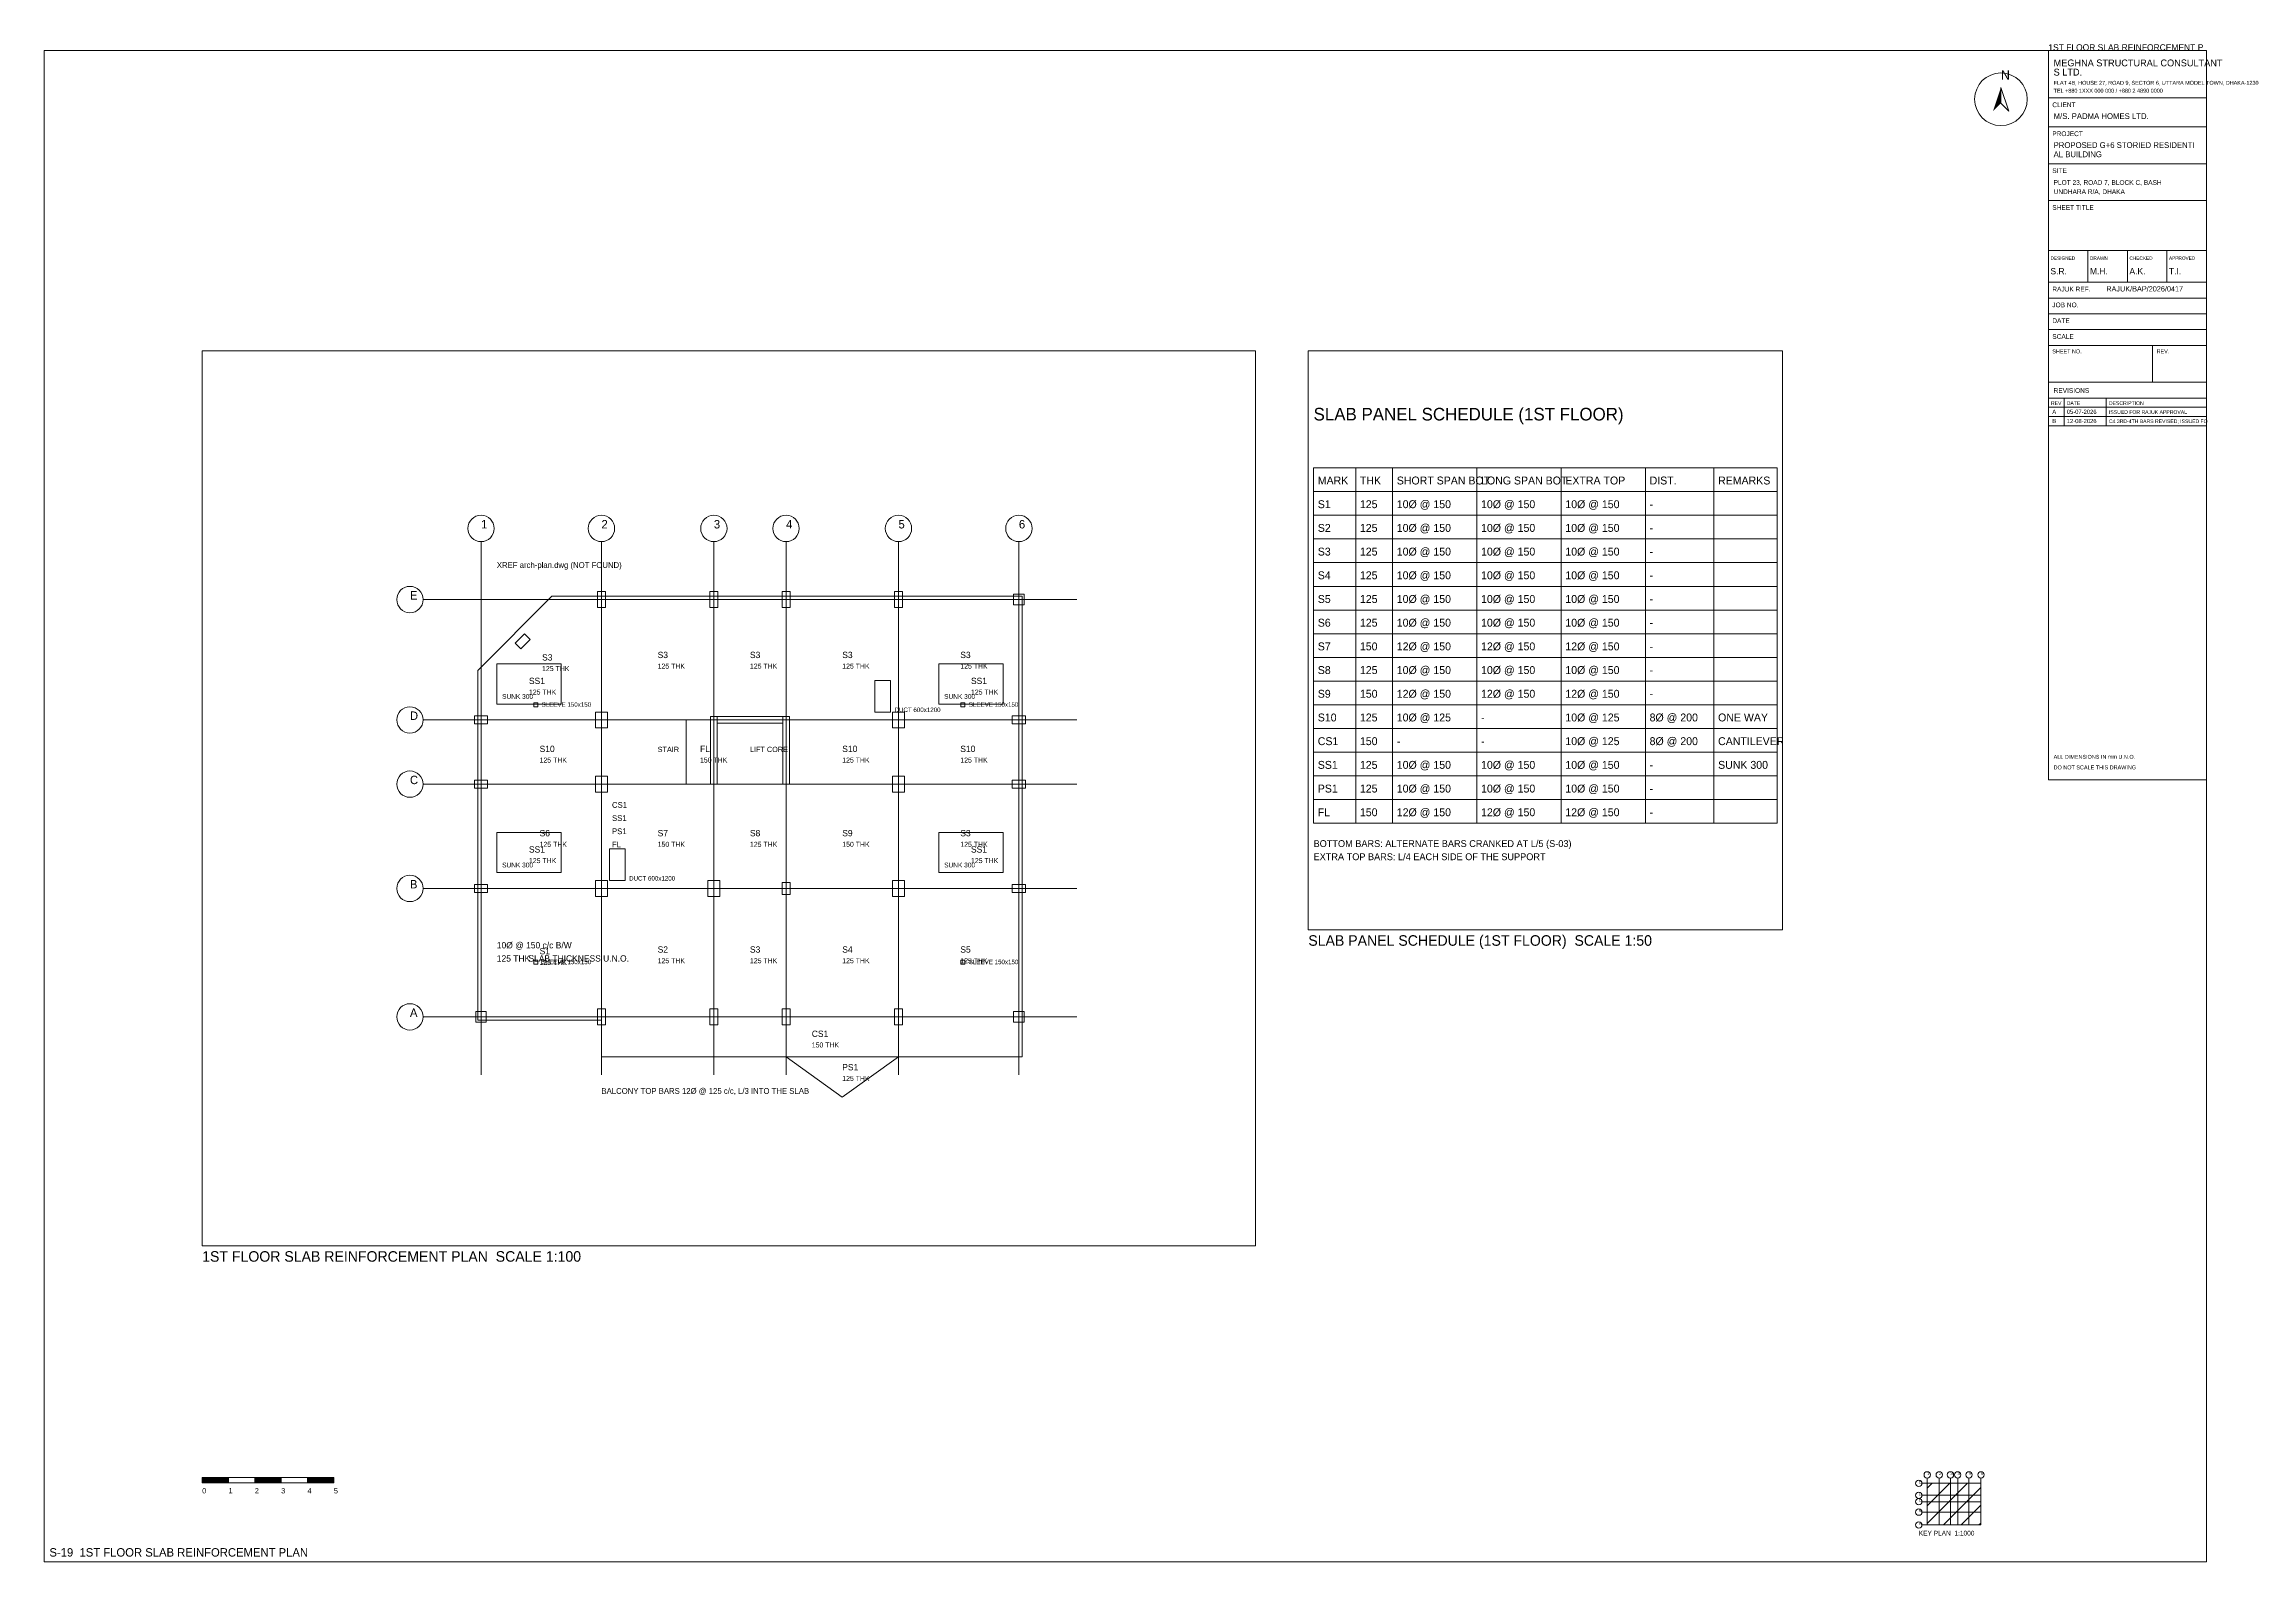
# Paper-space layout 'S-19 1ST FLOOR SLAB REINFORCEMENT PLAN' of a CAD drawing. Extents: x 10 to 848, y 10 to 586.
# The model-space entities are those that its viewports show. They can reach past a viewport. Long polylines and large blocks are cut down to what shows.
import ezdxf

# ---------------------------------------------------------------- set-up
doc = ezdxf.new("R2010")
doc.units = 0
doc.layers.get('0').update_dxf_attribs({"lineweight": 0, "plot": 0})
for name, color, linetype, lineweight, plot in [('Arrow', 7, 'Continuous', 0, False), ('Column', 1, 'Continuous', 0, False), ('Grid', 8, 'Continuous', 0, False), ('Grid Circle', 8, 'Continuous', 0, False), ('Grid text', 7, 'Continuous', 0, False), ('Hatch', 9, 'Continuous', 0, False), ('Sheet', 7, 'Continuous', 0, False), ('Slab', 5, 'Continuous', 0, False), ('Text-1', 7, 'Continuous', 0, False), ('Text-2', 7, 'Continuous', 0, False), ('TITLE', 7, 'Continuous', 0, False), ('Wall', 1, 'Continuous', 0, False)]:
    doc.layers.add(name, color=color, linetype=linetype, lineweight=lineweight, plot=plot)

# ---------------------------------------------------------------- blocks, each defined once
blk = doc.blocks.new('TITLE_BLOCK')
at = {"layer": 'TITLE'}
for p, q in [((0, -18), (60, -18)), ((0, -29), (60, -29)), ((0, -43), (60, -43)), ((0, -57), (60, -57)), ((0, -76), (60, -76)), ((0, -76), (0, -88)), ((15, -76), (15, -88)), ((30, -76), (30, -88)), ((45, -76), (45, -88)), ((0, -88), (60, -88)), ((0, -94), (60, -94)), ((0, -100), (60, -100)), ((0, -106), (60, -106)), ((0, -112), (60, -112)), ((39.6, -112), (39.6, -126)), ((0, -126), (60, -126)), ((0, -132), (60, -132)), ((0, -132), (60, -132)), ((6, -132), (6, -142.5)), ((22, -132), (22, -142.5)), ((0, -135.5), (60, -135.5)), ((0, -139), (60, -139)), ((0, -142.5), (60, -142.5))]:
    blk.add_line(p, q, dxfattribs=at)
blk.add_lwpolyline([(0, -277), (60, -277), (60, 0), (0, 0)], close=True, dxfattribs=at)
at = {"layer": 'Text-1'}
for tag, height in [('JOBNO', 2), ('SCALE', 2), ('SHEETTITLE', 2.4), ('SHEETTITLE2', 2.4), ('DATE', 2), ('SHEETNO', 4.5), ('REV', 4.5)]:
    blk.add_attdef(tag, (0, 0), '', height=height, dxfattribs=at)
at = {"layer": 'TITLE'}
for s, height, p in [('S LTD.', 2.6, (2, -9.5)), ('MEGHNA STRUCTURAL CONSULTANT', 2.6, (2, -6)), ('TEL +880 1XXX 000 000 / +880 2 4890 0000', 1.5, (2, -16)), ('FLAT 4B, HOUSE 27, ROAD 9, SECTOR 6, UTTARA MODEL TOWN, DHAKA-1230', 1.5, (2, -13)), ('CLIENT', 1.8, (1.5, -21.5)), ('M/S. PADMA HOMES LTD.', 2.2, (2, -26)), ('PROJECT', 1.8, (1.5, -32.5)), ('AL BUILDING', 2.2, (2, -40.5)), ('PROPOSED G+6 STORIED RESIDENTI', 2.2, (2, -37)), ('SITE', 1.8, (1.5, -46.5)), ('PLOT 23, ROAD 7, BLOCK C, BASH', 1.8, (2, -51)), ('SHEET TITLE', 1.8, (1.5, -60.5)), ('UNDHARA R/A, DHAKA', 1.8, (2, -54.5)), ('DESIGNED', 1.3, (0.8, -79.5)), ('S.R.', 2.4, (0.8, -85)), ('DRAWN', 1.3, (15.8, -79.5)), ('M.H.', 2.4, (15.8, -85)), ('A.K.', 2.4, (30.8, -85)), ('CHECKED', 1.3, (30.8, -79.5)), ('APPROVED', 1.3, (45.8, -79.5)), ('T.I.', 2.4, (45.8, -85)), ('RAJUK REF.', 1.8, (1.5, -91.5)), ('RAJUK/BAP/2026/0417', 2, (22, -91.5)), ('JOB NO.', 1.8, (1.5, -97.5)), ('SCALE', 1.8, (1.5, -109.5)), ('DATE', 1.8, (1.5, -103.5)), ('SHEET NO.', 1.5, (1.5, -115)), ('REV.', 1.5, (41.1, -115)), ('REV', 1.4, (1, -134.6)), ('REVISIONS', 1.8, (2, -130)), ('DATE', 1.4, (7, -134.6)), ('DESCRIPTION', 1.4, (23, -134.6)), ('ALL DIMENSIONS IN mm U.N.O.', 1.5, (2, -269)), ('DO NOT SCALE THIS DRAWING', 1.5, (2, -273))]:
    blk.add_text(s, height=height, dxfattribs=at).set_placement(p)
blk = doc.blocks.new('NORTH_ARROW')
at = {"layer": 'Arrow'}
blk.add_lwpolyline([(0, 0), (3, -9), (0, -6)], close=True, dxfattribs=at)
blk.add_circle((0, -4.5), 10, dxfattribs=at)
blk.add_solid([(0, 0), (-3, -9), (0, -6)], dxfattribs=at)
at = {"layer": 'Text-1'}
blk.add_text('N', height=3.5, dxfattribs=at).set_placement((0, 3))
blk = doc.blocks.new('KEY_PLAN')
at = {"layer": 'Grid'}
for p, q in [((0, 0), (0, 17.8496)), ((4.572, 0), (4.572, 17.8496)), ((8.8392, 0), (8.8392, 17.8496)), ((11.5824, 0), (11.5824, 17.8496)), ((15.8496, 0), (15.8496, 17.8496)), ((20.4216, 0), (20.4216, 17.8496)), ((-2, 15.8496), (20.4216, 15.8496)), ((-2, 11.2776), (20.4216, 11.2776)), ((-2, 8.8392), (20.4216, 8.8392)), ((-2, 4.8768), (20.4216, 4.8768)), ((-2, 0), (20.4216, 0))]:
    blk.add_line(p, q, dxfattribs=at)
at = {"layer": 'Grid Circle'}
for centre in [(-3.2, 15.8496), (0, 19.0496), (4.572, 19.0496), (8.8392, 19.0496), (11.5824, 19.0496), (15.8496, 19.0496), (20.4216, 19.0496), (-3.2, 11.2776), (-3.2, 8.8392), (-3.2, 4.8768), (-3.2, 0)]:
    blk.add_circle(centre, 1.2, dxfattribs=at)
at = {"layer": 'Sheet'}
blk.add_lwpolyline([(0, 0), (20.4216, 0), (20.4216, 15.8496), (0, 15.8496)], close=True, dxfattribs=at)
at = {"layer": 'Grid text'}
for s, p in [('E', (-3.2, 15.8496)), ('1', (0, 19.0496)), ('2', (4.572, 19.0496)), ('3', (8.8392, 19.0496)), ('4', (11.5824, 19.0496)), ('5', (15.8496, 19.0496)), ('6', (20.4216, 19.0496)), ('C', (-3.2, 8.8392)), ('D', (-3.2, 11.2776)), ('A', (-3.2, 0)), ('B', (-3.2, 4.8768))]:
    blk.add_text(s, height=1.1, dxfattribs=at).set_placement(p)
at = {"layer": 'Sheet'}
blk.add_text('KEY PLAN  1:1000', height=1.8, dxfattribs=at).set_placement((-3.2, -4))
blk = doc.blocks.new('SCALE_BAR')
at = {"layer": 'Sheet'}
h = blk.add_hatch(color=256, dxfattribs=at)
h.dxf.hatch_style = 1
h.paths.add_polyline_path([(0, 0), (10, 0), (10, 2), (0, 2)])
h = blk.add_hatch(color=256, dxfattribs=at)
h.dxf.hatch_style = 1
h.paths.add_polyline_path([(20, 0), (30, 0), (30, 2), (20, 2)])
h = blk.add_hatch(color=256, dxfattribs=at)
h.dxf.hatch_style = 1
h.paths.add_polyline_path([(40, 0), (50, 0), (50, 2), (40, 2)])
for points in [[(0, 0), (10, 0), (10, 2), (0, 2)], [(10, 0), (20, 0), (20, 2), (10, 2)], [(20, 0), (30, 0), (30, 2), (20, 2)], [(30, 0), (40, 0), (40, 2), (30, 2)], [(40, 0), (50, 0), (50, 2), (40, 2)]]:
    blk.add_lwpolyline(points, close=True, dxfattribs=at)
for s, p in [('0', (0, -4)), ('1', (10, -4)), ('2', (20, -4)), ('3', (30, -4)), ('4', (40, -4)), ('5', (50, -4))]:
    blk.add_text(s, height=2, dxfattribs=at).set_placement(p)
at = {"layer": 'Text-1'}
blk.add_attdef('UNIT', (0, 0), '', height=2, dxfattribs=at)
blk = doc.blocks.new('GRID_BUBBLE')
at = {"layer": 'Grid Circle'}
blk.add_circle((0, 0), 500, dxfattribs=at)
at = {"layer": 'Text-1'}
blk.add_attdef('GRID', (0, 0), '', height=320, dxfattribs=at)

msp = doc.modelspace()

# ---------------------------------------------------------------- linework, layer by layer
for p, q in [((1200000, -1200000), (1208800, -1200000)), ((1200000, -1200000), (1200000, -1206750)), ((1200800, -1200000), (1200800, -1206750)), ((1201500, -1200000), (1201500, -1206750)), ((1203100, -1200000), (1203100, -1206750)), ((1204700, -1200000), (1204700, -1206750)), ((1206300, -1200000), (1206300, -1206750)), ((1207600, -1200000), (1207600, -1206750)), ((1208800, -1200000), (1208800, -1206750)), ((1200000, -1200450), (1208800, -1200450)), ((1200000, -1200900), (1208800, -1200900)), ((1200000, -1201350), (1208800, -1201350)), ((1200000, -1201800), (1208800, -1201800)), ((1200000, -1202250), (1208800, -1202250)), ((1200000, -1202700), (1208800, -1202700)), ((1200000, -1203150), (1208800, -1203150)), ((1200000, -1203600), (1208800, -1203600)), ((1200000, -1204050), (1208800, -1204050)), ((1200000, -1204500), (1208800, -1204500)), ((1200000, -1204950), (1208800, -1204950)), ((1200000, -1205400), (1208800, -1205400)), ((1200000, -1205850), (1208800, -1205850)), ((1200000, -1206300), (1208800, -1206300)), ((1200000, -1206750), (1208800, -1206750))]:
    msp.add_line(p, q)
at = {"layer": 'Column'}
for points in [[(1204422, -784450), (1204722, -784450), (1204722, -783850), (1204422, -783850)], [(1208689, -784450), (1208989, -784450), (1208989, -783850), (1208689, -783850)], [(1211432, -784450), (1211732, -784450), (1211732, -783850), (1211432, -783850)], [(1215700, -784450), (1216000, -784450), (1216000, -783850), (1215700, -783850)], [(1220222, -784350), (1220622, -784350), (1220622, -783950), (1220222, -783950)], [(1201513, -786017), (1201867, -785663), (1201654, -785451), (1201301, -785805)], [(1199750, -788872), (1200250, -788872), (1200250, -788572), (1199750, -788572)], [(1204347, -789022), (1204797, -789022), (1204797, -788422), (1204347, -788422)], [(1215625, -789022), (1216075, -789022), (1216075, -788422), (1215625, -788422)], [(1220172, -788872), (1220672, -788872), (1220672, -788572), (1220172, -788572)], [(1204347, -791461), (1204797, -791461), (1204797, -790861), (1204347, -790861)], [(1215625, -791461), (1216075, -791461), (1216075, -790861), (1215625, -790861)], [(1199750, -791311), (1200250, -791311), (1200250, -791011), (1199750, -791011)], [(1220172, -791311), (1220672, -791311), (1220672, -791011), (1220172, -791011)], [(1199750, -795273), (1200250, -795273), (1200250, -794973), (1199750, -794973)], [(1204347, -795423), (1204797, -795423), (1204797, -794823), (1204347, -794823)], [(1208614, -795423), (1209064, -795423), (1209064, -794823), (1208614, -794823)], [(1211432, -795348), (1211732, -795348), (1211732, -794898), (1211432, -794898)], [(1215625, -795423), (1216075, -795423), (1216075, -794823), (1215625, -794823)], [(1220172, -795273), (1220672, -795273), (1220672, -794973), (1220172, -794973)], [(1204422, -800300), (1204722, -800300), (1204722, -799700), (1204422, -799700)], [(1208689, -800300), (1208989, -800300), (1208989, -799700), (1208689, -799700)], [(1211432, -800300), (1211732, -800300), (1211732, -799700), (1211432, -799700)], [(1215700, -800300), (1216000, -800300), (1216000, -799700), (1215700, -799700)], [(1199800, -800200), (1200200, -800200), (1200200, -799800), (1199800, -799800)], [(1220222, -800200), (1220622, -800200), (1220622, -799800), (1220222, -799800)]]:
    msp.add_lwpolyline(points, close=True, dxfattribs=at)
at = {"layer": 'Grid'}
for p, q in [((1200000, -802200), (1200000, -781950)), ((1204572, -802200), (1204572, -781950)), ((1208839, -802200), (1208839, -781950)), ((1211582, -802200), (1211582, -781950)), ((1215850, -802200), (1215850, -781950)), ((1220422, -802200), (1220422, -781950)), ((1197800, -784150), (1222622, -784150)), ((1197800, -788722), (1222622, -788722)), ((1197800, -791161), (1222622, -791161)), ((1197800, -795123), (1222622, -795123)), ((1197800, -800000), (1222622, -800000))]:
    msp.add_line(p, q, dxfattribs=at)
at = {"layer": 'Slab'}
for points in [[(1199875, -800125), (1204572, -800125), (1204572, -801524), (1220547, -801524), (1220547, -784025), (1202691, -784025), (1199875, -786842)], [(1199875, -788722), (1204572, -788722), (1204572, -784025), (1202691, -784025), (1199875, -786842)], [(1204572, -788722), (1208839, -788722), (1208839, -784025), (1204572, -784025)], [(1208839, -788722), (1211582, -788722), (1211582, -784025), (1208839, -784025)], [(1211582, -788722), (1215850, -788722), (1215850, -784025), (1211582, -784025)], [(1215850, -788722), (1220547, -788722), (1220547, -784025), (1215850, -784025)], [(1200600, -788122), (1203038, -788122), (1203038, -786598), (1200600, -786598)], [(1200600, -788122), (1203038, -788122), (1203038, -786598), (1200600, -786598)], [(1217384, -788122), (1219822, -788122), (1219822, -786598), (1217384, -786598)], [(1217384, -788122), (1219822, -788122), (1219822, -786598), (1217384, -786598)], [(1214950, -788422), (1215550, -788422), (1215550, -787222), (1214950, -787222)], [(1202000, -788222), (1202150, -788222), (1202150, -788072), (1202000, -788072)], [(1218222, -788222), (1218372, -788222), (1218372, -788072), (1218222, -788072)], [(1199875, -791161), (1204572, -791161), (1204572, -788722), (1199875, -788722)], [(1204572, -791161), (1208839, -791161), (1208839, -788722), (1204572, -788722)], [(1207791, -791161), (1208839, -791161), (1208839, -788722), (1207791, -788722)], [(1211582, -791161), (1215850, -791161), (1215850, -788722), (1211582, -788722)], [(1215850, -791161), (1220547, -791161), (1220547, -788722), (1215850, -788722)], [(1199875, -795123), (1204572, -795123), (1204572, -791161), (1199875, -791161)], [(1204572, -795123), (1208839, -795123), (1208839, -791161), (1204572, -791161)], [(1208839, -795123), (1211582, -795123), (1211582, -791161), (1208839, -791161)], [(1211582, -795123), (1215850, -795123), (1215850, -791161), (1211582, -791161)], [(1215850, -795123), (1220547, -795123), (1220547, -791161), (1215850, -791161)], [(1200600, -794523), (1203038, -794523), (1203038, -792999), (1200600, -792999)], [(1200600, -794523), (1203038, -794523), (1203038, -792999), (1200600, -792999)], [(1217384, -794523), (1219822, -794523), (1219822, -792999), (1217384, -792999)], [(1217384, -794523), (1219822, -794523), (1219822, -792999), (1217384, -792999)], [(1204872, -794823), (1205472, -794823), (1205472, -793623), (1204872, -793623)], [(1199875, -800125), (1204572, -800125), (1204572, -795123), (1199875, -795123)], [(1204572, -800000), (1208839, -800000), (1208839, -795123), (1204572, -795123)], [(1208839, -800000), (1211582, -800000), (1211582, -795123), (1208839, -795123)], [(1211582, -800000), (1215850, -800000), (1215850, -795123), (1211582, -795123)], [(1215850, -800000), (1220547, -800000), (1220547, -795123), (1215850, -795123)], [(1202000, -798000), (1202150, -798000), (1202150, -797850), (1202000, -797850)], [(1218222, -798000), (1218372, -798000), (1218372, -797850), (1218222, -797850)], [(1204572, -800000), (1204572, -801524), (1220547, -801524), (1220547, -800000)], [(1211582, -801524), (1215850, -801524), (1213716, -803048)]]:
    msp.add_lwpolyline(points, close=True, dxfattribs=at)
at = {"layer": 'Wall'}
for points in [[(1208714, -791161), (1208964, -791161), (1208964, -788597), (1208714, -788597)], [(1208964, -788847), (1211457, -788847), (1211457, -788597), (1208964, -788597)], [(1211457, -791161), (1211707, -791161), (1211707, -788597), (1211457, -788597)]]:
    msp.add_lwpolyline(points, close=True, dxfattribs=at)

# ---------------------------------------------------------------- block references
at = {"layer": 'Grid Circle'}
for p, values in [((1200000, -781450), {'GRID': '1'}), ((1204572, -781450), {'GRID': '2'}), ((1208839, -781450), {'GRID': '3'}), ((1211582, -781450), {'GRID': '4'}), ((1215850, -781450), {'GRID': '5'}), ((1220422, -781450), {'GRID': '6'}), ((1197300, -784150), {'GRID': 'E'}), ((1197300, -788722), {'GRID': 'D'}), ((1197300, -791161), {'GRID': 'C'}), ((1197300, -795123), {'GRID': 'B'}), ((1197300, -800000), {'GRID': 'A'})]:
    msp.add_blockref('GRID_BUBBLE', p, dxfattribs=at).add_auto_attribs(values)

# ---------------------------------------------------------------- texts
at = {"layer": 'Text-1'}
for s, height, p in [('S3', 240, (1202317, -786467)), ('S3', 240, (1206706, -786374)), ('S3', 240, (1210211, -786374)), ('S3', 240, (1213716, -786374)), ('S3', 240, (1218198, -786374)), ('SS1', 240, (1201819, -787360)), ('SS1', 240, (1218603, -787360)), ('S10', 240, (1202224, -789942)), ('STAIR', 200, (1206706, -789942)), ('FL', 240, (1208315, -789942)), ('LIFT CORE', 200, (1210211, -789942)), ('S10', 240, (1213716, -789942)), ('S10', 240, (1218198, -789942)), ('CS1', 220, (1204972, -792061)), ('SS1', 220, (1204972, -792561)), ('S6', 240, (1202224, -793142)), ('PS1', 220, (1204972, -793061)), ('S7', 240, (1206706, -793142)), ('S8', 240, (1210211, -793142)), ('S9', 240, (1213716, -793142)), ('S3', 240, (1218198, -793142)), ('FL', 220, (1204972, -793561)), ('SS1', 240, (1201819, -793761)), ('SS1', 240, (1218603, -793761)), ('10Ø @ 150 c/c B/W', 240, (1200600, -797400)), ('S1', 240, (1202224, -797624)), ('S2', 240, (1206706, -797562)), ('S3', 240, (1210211, -797562)), ('S4', 240, (1213716, -797562)), ('S5', 240, (1218198, -797562)), ('125 THK', 240, (1200600, -797900)), ('SLAB THICKNESS U.N.O.', 240, (1201800, -797900)), ('CS1', 240, (1212559, -800762)), ('PS1', 240, (1213716, -802032)), ('SLAB PANEL SCHEDULE (1ST FLOOR)', 240, (1200000, -1199100)), ('MARK', 150, (1200080, -1200315)), ('THK', 150, (1200880, -1200315)), ('SHORT SPAN BOT.', 150, (1201580, -1200315)), ('LONG SPAN BOT.', 150, (1203180, -1200315)), ('EXTRA TOP', 150, (1204780, -1200315)), ('DIST.', 150, (1206380, -1200315)), ('REMARKS', 150, (1207680, -1200315)), ('S1', 150, (1200080, -1200765)), ('125', 150, (1200880, -1200765)), ('10%%C @ 150', 150, (1201580, -1200765)), ('10%%C @ 150', 150, (1203180, -1200765)), ('10%%C @ 150', 150, (1204780, -1200765)), ('-', 150, (1206380, -1200765)), ('S2', 150, (1200080, -1201215)), ('125', 150, (1200880, -1201215)), ('10%%C @ 150', 150, (1201580, -1201215)), ('10%%C @ 150', 150, (1203180, -1201215)), ('10%%C @ 150', 150, (1204780, -1201215)), ('-', 150, (1206380, -1201215)), ('S3', 150, (1200080, -1201665)), ('125', 150, (1200880, -1201665)), ('10%%C @ 150', 150, (1201580, -1201665)), ('10%%C @ 150', 150, (1203180, -1201665)), ('10%%C @ 150', 150, (1204780, -1201665)), ('-', 150, (1206380, -1201665)), ('S4', 150, (1200080, -1202115)), ('125', 150, (1200880, -1202115)), ('10%%C @ 150', 150, (1201580, -1202115)), ('10%%C @ 150', 150, (1203180, -1202115)), ('10%%C @ 150', 150, (1204780, -1202115)), ('-', 150, (1206380, -1202115)), ('S5', 150, (1200080, -1202565)), ('125', 150, (1200880, -1202565)), ('10%%C @ 150', 150, (1201580, -1202565)), ('10%%C @ 150', 150, (1203180, -1202565)), ('10%%C @ 150', 150, (1204780, -1202565)), ('S6', 150, (1200080, -1203015)), ('125', 150, (1200880, -1203015)), ('10%%C @ 150', 150, (1201580, -1203015)), ('10%%C @ 150', 150, (1203180, -1203015)), ('10%%C @ 150', 150, (1204780, -1203015)), ('-', 150, (1206380, -1202565)), ('S7', 150, (1200080, -1203465)), ('150', 150, (1200880, -1203465)), ('12%%C @ 150', 150, (1201580, -1203465)), ('12%%C @ 150', 150, (1203180, -1203465)), ('12%%C @ 150', 150, (1204780, -1203465)), ('-', 150, (1206380, -1203015)), ('-', 150, (1206380, -1203465)), ('S8', 150, (1200080, -1203915)), ('125', 150, (1200880, -1203915)), ('10%%C @ 150', 150, (1201580, -1203915)), ('10%%C @ 150', 150, (1203180, -1203915)), ('10%%C @ 150', 150, (1204780, -1203915)), ('-', 150, (1206380, -1203915)), ('S9', 150, (1200080, -1204365)), ('150', 150, (1200880, -1204365)), ('12%%C @ 150', 150, (1201580, -1204365)), ('12%%C @ 150', 150, (1203180, -1204365)), ('12%%C @ 150', 150, (1204780, -1204365)), ('-', 150, (1206380, -1204365)), ('S10', 150, (1200080, -1204815)), ('125', 150, (1200880, -1204815)), ('10%%C @ 125', 150, (1201580, -1204815)), ('-', 150, (1203180, -1204815)), ('10%%C @ 125', 150, (1204780, -1204815)), ('8%%C @ 200', 150, (1206380, -1204815)), ('ONE WAY', 150, (1207680, -1204815)), ('CS1', 150, (1200080, -1205265)), ('150', 150, (1200880, -1205265)), ('-', 150, (1201580, -1205265)), ('-', 150, (1203180, -1205265)), ('10%%C @ 125', 150, (1204780, -1205265)), ('8%%C @ 200', 150, (1206380, -1205265)), ('CANTILEVER', 150, (1207680, -1205265)), ('SS1', 150, (1200080, -1205715)), ('125', 150, (1200880, -1205715)), ('10%%C @ 150', 150, (1201580, -1205715)), ('10%%C @ 150', 150, (1203180, -1205715)), ('10%%C @ 150', 150, (1204780, -1205715)), ('-', 150, (1206380, -1205715)), ('SUNK 300', 150, (1207680, -1205715)), ('PS1', 150, (1200080, -1206165)), ('125', 150, (1200880, -1206165)), ('10%%C @ 150', 150, (1201580, -1206165)), ('10%%C @ 150', 150, (1203180, -1206165)), ('10%%C @ 150', 150, (1204780, -1206165)), ('-', 150, (1206380, -1206165)), ('FL', 150, (1200080, -1206615)), ('150', 150, (1200880, -1206615)), ('12%%C @ 150', 150, (1201580, -1206615)), ('12%%C @ 150', 150, (1203180, -1206615)), ('12%%C @ 150', 150, (1204780, -1206615)), ('-', 150, (1206380, -1206615))]:
    msp.add_text(s, height=height, dxfattribs=at).set_placement(p)
at = {"layer": 'Text-2'}
for s, height, p in [('XREF arch-plan.dwg (NOT FOUND)', 220, (1200600, -782950)), ('125 THK', 190, (1202317, -786867)), ('125 THK', 190, (1206706, -786774)), ('125 THK', 190, (1210211, -786774)), ('125 THK', 190, (1213716, -786774)), ('125 THK', 190, (1218198, -786774)), ('SUNK 300', 180, (1200800, -787922)), ('125 THK', 190, (1201819, -787760)), ('SUNK 300', 180, (1217584, -787922)), ('125 THK', 190, (1218603, -787760)), ('SLEEVE 150x150', 170, (1202300, -788222)), ('DUCT 600x1200', 170, (1215700, -788422)), ('SLEEVE 150x150', 170, (1218522, -788222)), ('125 THK', 190, (1202224, -790342)), ('150 THK', 190, (1208315, -790342)), ('125 THK', 190, (1213716, -790342)), ('125 THK', 190, (1218198, -790342)), ('125 THK', 190, (1202224, -793542)), ('150 THK', 190, (1206706, -793542)), ('125 THK', 190, (1210211, -793542)), ('150 THK', 190, (1213716, -793542)), ('125 THK', 190, (1218198, -793542)), ('SUNK 300', 180, (1200800, -794323)), ('125 THK', 190, (1201819, -794161)), ('SUNK 300', 180, (1217584, -794323)), ('125 THK', 190, (1218603, -794161)), ('DUCT 600x1200', 170, (1205622, -794823)), ('125 THK', 190, (1202224, -798024)), ('SLEEVE 150x150', 170, (1202300, -798000)), ('125 THK', 190, (1206706, -797962)), ('125 THK', 190, (1210211, -797962)), ('125 THK', 190, (1213716, -797962)), ('125 THK', 190, (1218198, -797962)), ('SLEEVE 150x150', 170, (1218522, -798000)), ('150 THK', 190, (1212559, -801162)), ('125 THK', 190, (1213716, -802432)), ('BALCONY TOP BARS 12%%C @ 125 c/c, L/3 INTO THE SLAB', 220, (1204572, -802924)), ('BOTTOM BARS: ALTERNATE BARS CRANKED AT L/5 (S-03)', 130, (1200000, -1207200)), ('EXTRA TOP BARS: L/4 EACH SIDE OF THE SUPPORT', 130, (1200000, -1207450))]:
    msp.add_text(s, height=height, dxfattribs=at).set_placement(p)

psp = doc.layouts.new('S-19 1ST FLOOR SLAB REINFORCEMENT PLAN')

# ---------------------------------------------------------------- hatches: boundary and pattern name
at = {"layer": 'Hatch'}
h = psp.add_hatch(dxfattribs=at)
h.set_pattern_fill('ANSI31', color=256, scale=1.5)
h.paths.add_polyline_path([(725, 24), (745.4216, 24), (745.4216, 39.8496), (725, 39.8496)])

# ---------------------------------------------------------------- linework, layer by layer
at = {"layer": 'Sheet'}
psp.add_lwpolyline([(10, 10), (831, 10), (831, 584), (10, 584)], close=True, dxfattribs=at)

# ---------------------------------------------------------------- block references
at = {"layer": 'Arrow'}
psp.add_blockref('NORTH_ARROW', (753, 570), dxfattribs=at)
at = {"layer": 'Sheet'}
psp.add_blockref('SCALE_BAR', (70, 40), dxfattribs=at).add_auto_attribs({'UNIT': 'm'})
psp.add_blockref('KEY_PLAN', (725, 24), dxfattribs=at)
at = {"layer": 'TITLE'}
ref = psp.add_blockref('TITLE_BLOCK', (771, 584), dxfattribs=at)
ref.add_attrib('SHEETTITLE', '1ST FLOOR SLAB REINFORCEMENT P', (771, 584), dxfattribs={"layer": 'Text-1', "height": 2.4})

# ---------------------------------------------------------------- texts
at = {"layer": 'Sheet'}
for s, height, p in [('SLAB PANEL SCHEDULE (1ST FLOOR)  SCALE 1:50', 4, (490, 244)), ('1ST FLOOR SLAB REINFORCEMENT PLAN  SCALE 1:100', 4, (70, 124)), ('S-19  1ST FLOOR SLAB REINFORCEMENT PLAN', 3.2, (12, 12))]:
    psp.add_text(s, height=height, dxfattribs=at).set_placement(p)
at = {"layer": 'TITLE'}
for s, height, p in [('A', 1.6, (772.5, 446)), ('05-07-2026', 1.6, (778, 446)), ('ISSUED FOR RAJUK APPROVAL', 1.4, (794, 446)), ('B', 1.6, (772.5, 442.5)), ('12-08-2026', 1.6, (778, 442.5)), ('C4 3RD-4TH BARS REVISED; ISSUED FO', 1.4, (794, 442.5))]:
    psp.add_text(s, height=height, dxfattribs=at).set_placement(p)

# ---------------------------------------------------------------- viewports
at = {"layer": ''}
psp.add_viewport(center=(270, 300), size=(400, 340), view_center_point=(1209410.8, -791699.2), view_height=34000, dxfattribs=at)
psp.add_viewport(center=(580, 360), size=(180, 220), view_center_point=(1204400, -1203275), view_height=11000, status=3, dxfattribs=at)

doc.saveas('drawing.dxf')
